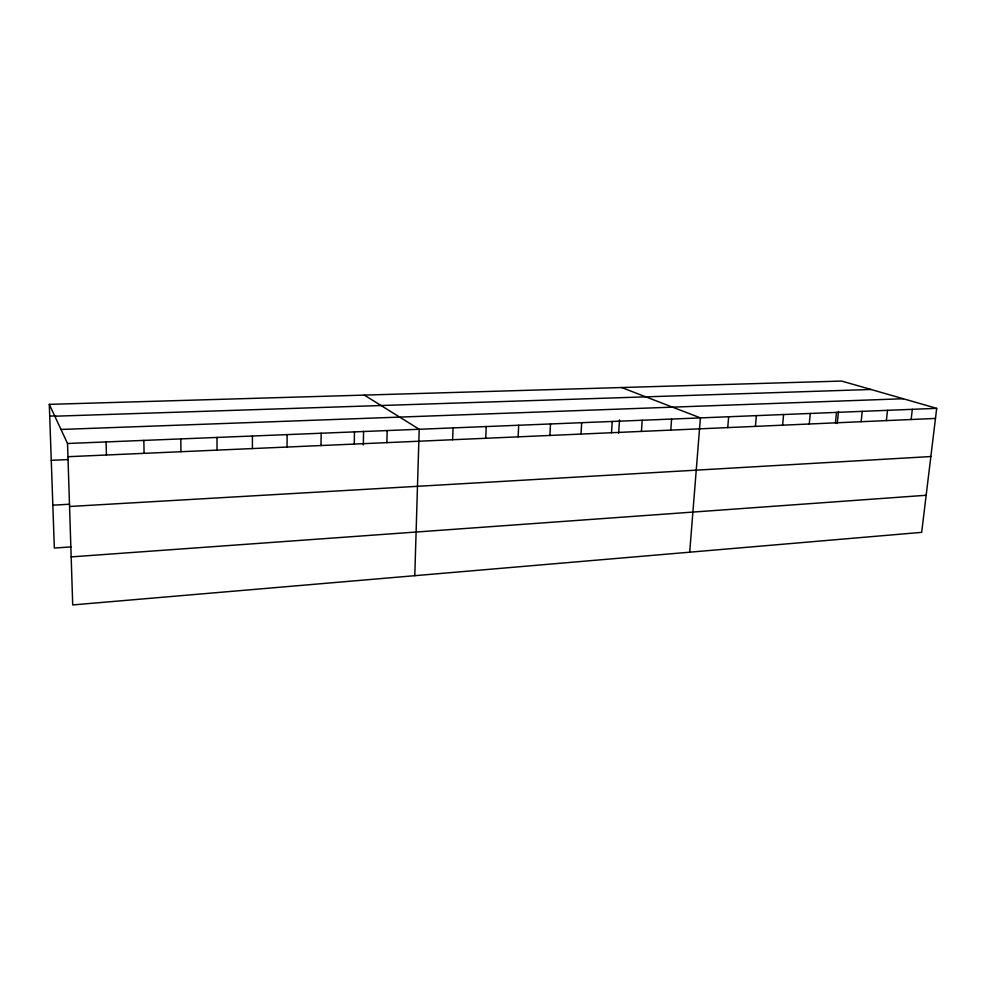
<?xml version="1.0" encoding="UTF-8"?>
<svg xmlns="http://www.w3.org/2000/svg" width="986" height="986" viewBox="0 0 986 986"><rect width="100%" height="100%" fill="white"/><g stroke="black" fill="none" stroke-linecap="round" stroke-linejoin="round"><path stroke-width="1.48" d="M252.404 448.568L252.416 436.009M287.049 447.04L287.136 434.604M320.992 445.549L321.153 433.236M354.257 444.07L354.479 431.88M363.316 444.809L363.587 431.313M386.869 442.64L387.165 430.562M414.786 575.688L419.198 429.267L364.327 395.103M452.623 439.731L453.055 427.899M485.716 438.277L486.209 426.556M518.131 436.847L518.685 425.237M549.892 435.442L550.508 423.955M581.013 434.074L581.691 422.698M611.53 432.718L612.244 421.453M618.629 433.347L619.504 419.888M641.43 431.4L642.206 420.246M670.763 430.106L671.589 419.062M689.695 552.185L700.405 417.891L621.624 387.535M727.742 427.591L728.666 416.745M755.424 426.371L756.385 415.636M782.588 425.176L783.599 414.527M809.247 424.005L810.295 413.454M835.425 422.846L836.51 412.394M837.25 423.512L838.507 411.421M861.123 421.712L862.245 411.347M886.352 420.603L887.511 410.324M911.138 419.506L912.321 409.326M936.7 408.34L921.663 532.354L72.718 604.936L67.529 443.49L49.3 404.359L841.662 381.064L936.7 408.34L67.529 443.49M71.177 556.893L926.162 495.268M70.98 546.897L54.341 548.056L49.3 404.359M69.562 506.496L930.858 456.543M52.837 505.189L69.612 504.228M51.26 460.326L68.182 459.575M67.96 456.703L935.48 418.434M60.996 429.452L903.25 398.738M49.707 416.092L55.647 415.895M54.822 416.203L871.008 389.482M106.094 441.925L106.426 455.014M143.845 440.397L144.079 453.35M180.795 438.906L180.943 451.724M216.982 437.439L217.043 450.134"/></g></svg>
